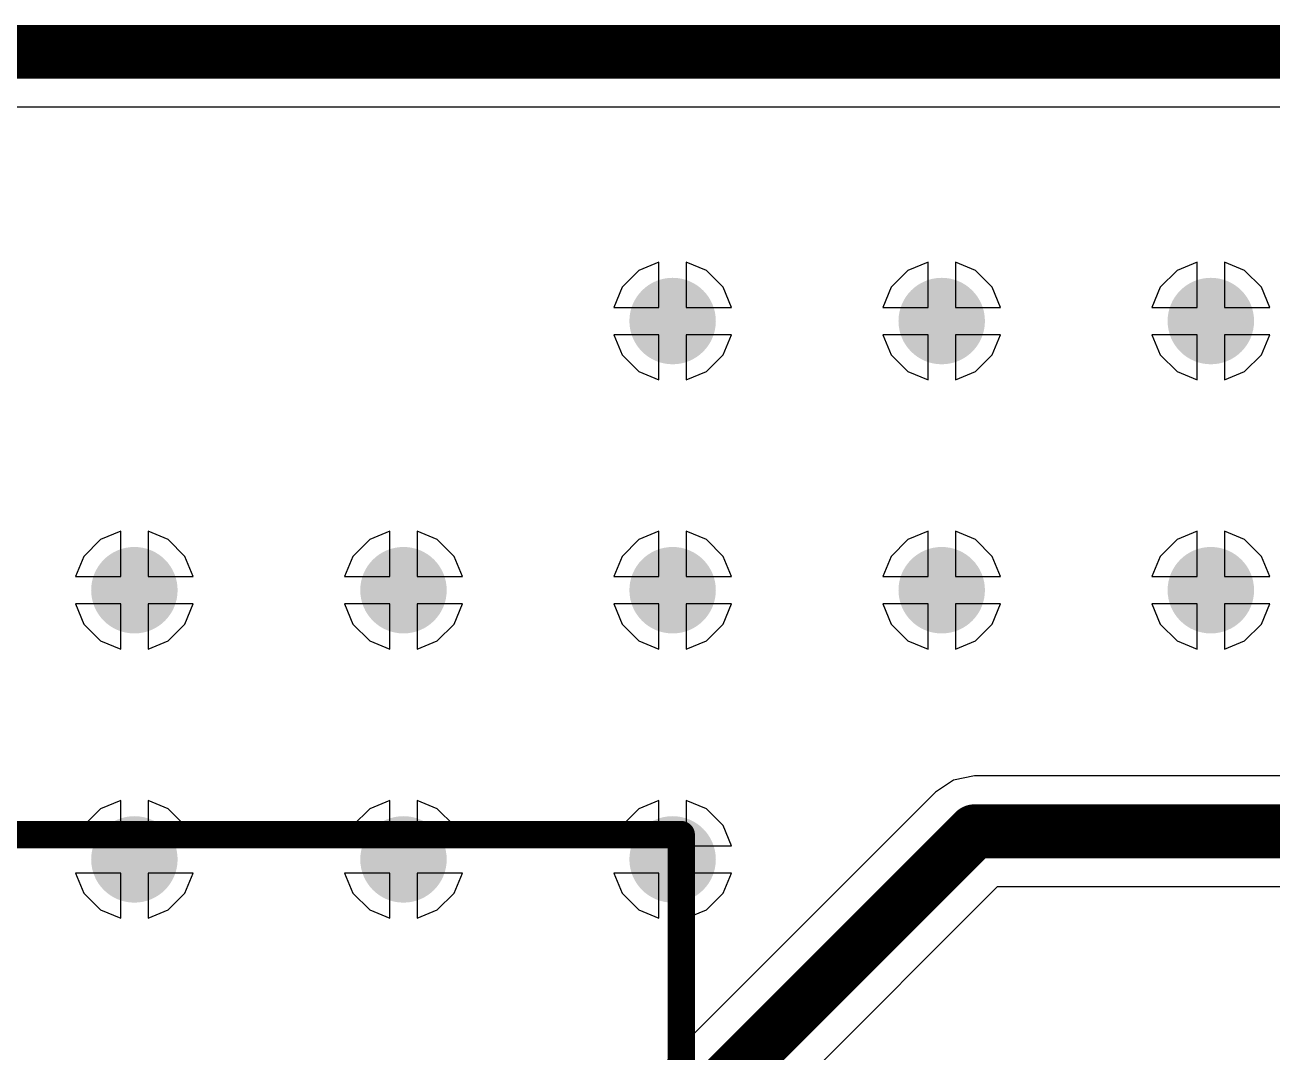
# Model space of a CAD drawing. Header units: inches. Extents: x -0.01 to 4.3, y -0.01 to 7.88.
# Drawn here: x 2.9127 to 3.3688, y 7.5083 to 7.8839 of the extents above; entities that cross this region are included whole.
import ezdxf

# ---------------------------------------------------------------- set-up
doc = ezdxf.new("R2010")
doc.units = ezdxf.units.IN
doc.header["$MEASUREMENT"] = 0
for name, color, linetype in [('Bottom Layer', 5, 'Continuous'), ('Bottom Solder', 6, 'Continuous'), ('Mechanical 1', 6, 'Continuous'), ('Top Layer', 1, 'Continuous'), ('Top Overlay', 2, 'Continuous'), ('Top Solder', 216, 'Continuous'), ('Via Holes', 16, 'Continuous')]:
    doc.layers.add(name, color=color, linetype=linetype)

# ---------------------------------------------------------------- blocks, each defined once
blk = doc.blocks.new('B___P____32')
at = {"layer": 'Top Overlay'}
for points in [[(-0.2, -0.75, 0.01, 0.01, 0), (-0.2, -1.2, 0.01, 0.01, 0)], [(0.2, -1.2, 0.01, 0.01, 0), (-0.2, -1.2, 0.01, 0.01, 0)]]:
    blk.add_lwpolyline(points, format="xyseb", dxfattribs=at)
blk.add_lwpolyline([(-0.2025, -1.2, 0.005, 0.005, 1), (-0.1975, -1.2, 0.005, 0.005, 1)], format="xyseb", close=True, dxfattribs=at)
blk.add_lwpolyline([(-0.2025, -1.2, 0.005, 0.005, 1), (-0.1975, -1.2, 0.005, 0.005, 1)], format="xyseb", close=True, dxfattribs=at)

msp = doc.modelspace()

# ---------------------------------------------------------------- hatches: boundary and pattern name
at = {"layer": 'Bottom Layer'}
h = msp.add_hatch(color=5, dxfattribs=at)
edge = h.paths.add_edge_path()
edge.add_arc((3.14961, 7.77559), 0.01181, 0, 360)
h = msp.add_hatch(color=5, dxfattribs=at)
edge = h.paths.add_edge_path()
edge.add_arc((3.24803, 7.77559), 0.01181, 0, 360)
h = msp.add_hatch(color=5, dxfattribs=at)
edge = h.paths.add_edge_path()
edge.add_arc((3.34646, 7.77559), 0.01181, 0, 360)
h = msp.add_hatch(color=5, dxfattribs=at)
edge = h.paths.add_edge_path()
edge.add_arc((2.95276, 7.67717), 0.01181, 0, 360)
h = msp.add_hatch(color=5, dxfattribs=at)
edge = h.paths.add_edge_path()
edge.add_arc((3.05118, 7.67717), 0.01181, 0, 360)
h = msp.add_hatch(color=5, dxfattribs=at)
edge = h.paths.add_edge_path()
edge.add_arc((3.14961, 7.67717), 0.01181, 0, 360)
h = msp.add_hatch(color=5, dxfattribs=at)
edge = h.paths.add_edge_path()
edge.add_arc((3.24803, 7.67717), 0.01181, 0, 360)
h = msp.add_hatch(color=5, dxfattribs=at)
edge = h.paths.add_edge_path()
edge.add_arc((3.34646, 7.67717), 0.01181, 0, 360)
h = msp.add_hatch(color=5, dxfattribs=at)
edge = h.paths.add_edge_path()
edge.add_arc((2.95276, 7.57874), 0.01181, 0, 360)
h = msp.add_hatch(color=5, dxfattribs=at)
edge = h.paths.add_edge_path()
edge.add_arc((3.05118, 7.57874), 0.01181, 0, 360)
h = msp.add_hatch(color=5, dxfattribs=at)
edge = h.paths.add_edge_path()
edge.add_arc((3.14961, 7.57874), 0.01181, 0, 360)
at = {"layer": 'Bottom Solder'}
h = msp.add_hatch(color=6, dxfattribs=at)
edge = h.paths.add_edge_path()
edge.add_arc((3.14961, 7.77559), 0.01581, 0, 360)
h = msp.add_hatch(color=6, dxfattribs=at)
edge = h.paths.add_edge_path()
edge.add_arc((3.24803, 7.77559), 0.01581, 0, 360)
h = msp.add_hatch(color=6, dxfattribs=at)
edge = h.paths.add_edge_path()
edge.add_arc((3.34646, 7.77559), 0.01581, 0, 360)
h = msp.add_hatch(color=6, dxfattribs=at)
edge = h.paths.add_edge_path()
edge.add_arc((2.95276, 7.67717), 0.01581, 0, 360)
h = msp.add_hatch(color=6, dxfattribs=at)
edge = h.paths.add_edge_path()
edge.add_arc((3.05118, 7.67717), 0.01581, 0, 360)
h = msp.add_hatch(color=6, dxfattribs=at)
edge = h.paths.add_edge_path()
edge.add_arc((3.14961, 7.67717), 0.01581, 0, 360)
h = msp.add_hatch(color=6, dxfattribs=at)
edge = h.paths.add_edge_path()
edge.add_arc((3.24803, 7.67717), 0.01581, 0, 360)
h = msp.add_hatch(color=6, dxfattribs=at)
edge = h.paths.add_edge_path()
edge.add_arc((3.34646, 7.67717), 0.01581, 0, 360)
h = msp.add_hatch(color=6, dxfattribs=at)
edge = h.paths.add_edge_path()
edge.add_arc((2.95276, 7.57874), 0.01581, 0, 360)
h = msp.add_hatch(color=6, dxfattribs=at)
edge = h.paths.add_edge_path()
edge.add_arc((3.05118, 7.57874), 0.01581, 0, 360)
h = msp.add_hatch(color=6, dxfattribs=at)
edge = h.paths.add_edge_path()
edge.add_arc((3.14961, 7.57874), 0.01581, 0, 360)
at = {"layer": 'Top Layer'}
h = msp.add_hatch(color=1, dxfattribs=at)
edge = h.paths.add_edge_path()
edge.add_arc((3.14961, 7.77559), 0.01181, 0, 360)
h = msp.add_hatch(color=1, dxfattribs=at)
edge = h.paths.add_edge_path()
edge.add_arc((3.24803, 7.77559), 0.01181, 0, 360)
h = msp.add_hatch(color=1, dxfattribs=at)
edge = h.paths.add_edge_path()
edge.add_arc((3.34646, 7.77559), 0.01181, 0, 360)
h = msp.add_hatch(color=1, dxfattribs=at)
edge = h.paths.add_edge_path()
edge.add_arc((2.95276, 7.67717), 0.01181, 0, 360)
h = msp.add_hatch(color=1, dxfattribs=at)
edge = h.paths.add_edge_path()
edge.add_arc((3.05118, 7.67717), 0.01181, 0, 360)
h = msp.add_hatch(color=1, dxfattribs=at)
edge = h.paths.add_edge_path()
edge.add_arc((3.14961, 7.67717), 0.01181, 0, 360)
h = msp.add_hatch(color=1, dxfattribs=at)
edge = h.paths.add_edge_path()
edge.add_arc((3.24803, 7.67717), 0.01181, 0, 360)
h = msp.add_hatch(color=1, dxfattribs=at)
edge = h.paths.add_edge_path()
edge.add_arc((3.34646, 7.67717), 0.01181, 0, 360)
h = msp.add_hatch(color=1, dxfattribs=at)
edge = h.paths.add_edge_path()
edge.add_arc((2.95276, 7.57874), 0.01181, 0, 360)
h = msp.add_hatch(color=1, dxfattribs=at)
edge = h.paths.add_edge_path()
edge.add_arc((3.05118, 7.57874), 0.01181, 0, 360)
h = msp.add_hatch(color=1, dxfattribs=at)
edge = h.paths.add_edge_path()
edge.add_arc((3.14961, 7.57874), 0.01181, 0, 360)
at = {"layer": 'Top Solder'}
h = msp.add_hatch(color=216, dxfattribs=at)
edge = h.paths.add_edge_path()
edge.add_arc((3.14961, 7.77559), 0.01581, 0, 360)
h = msp.add_hatch(color=216, dxfattribs=at)
edge = h.paths.add_edge_path()
edge.add_arc((3.24803, 7.77559), 0.01581, 0, 360)
h = msp.add_hatch(color=216, dxfattribs=at)
edge = h.paths.add_edge_path()
edge.add_arc((3.34646, 7.77559), 0.01581, 0, 360)
h = msp.add_hatch(color=216, dxfattribs=at)
edge = h.paths.add_edge_path()
edge.add_arc((2.95276, 7.67717), 0.01581, 0, 360)
h = msp.add_hatch(color=216, dxfattribs=at)
edge = h.paths.add_edge_path()
edge.add_arc((3.05118, 7.67717), 0.01581, 0, 360)
h = msp.add_hatch(color=216, dxfattribs=at)
edge = h.paths.add_edge_path()
edge.add_arc((3.14961, 7.67717), 0.01581, 0, 360)
h = msp.add_hatch(color=216, dxfattribs=at)
edge = h.paths.add_edge_path()
edge.add_arc((3.24803, 7.67717), 0.01581, 0, 360)
h = msp.add_hatch(color=216, dxfattribs=at)
edge = h.paths.add_edge_path()
edge.add_arc((3.34646, 7.67717), 0.01581, 0, 360)
h = msp.add_hatch(color=216, dxfattribs=at)
edge = h.paths.add_edge_path()
edge.add_arc((2.95276, 7.57874), 0.01581, 0, 360)
h = msp.add_hatch(color=216, dxfattribs=at)
edge = h.paths.add_edge_path()
edge.add_arc((3.05118, 7.57874), 0.01581, 0, 360)
h = msp.add_hatch(color=216, dxfattribs=at)
edge = h.paths.add_edge_path()
edge.add_arc((3.14961, 7.57874), 0.01581, 0, 360)
at = {"layer": 'Via Holes'}
h = msp.add_hatch(color=7, dxfattribs=at)
edge = h.paths.add_edge_path()
edge.add_arc((3.14961, 7.77559), 0.00591, 0, 360)
h = msp.add_hatch(color=7, dxfattribs=at)
edge = h.paths.add_edge_path()
edge.add_arc((3.24803, 7.77559), 0.00591, 0, 360)
h = msp.add_hatch(color=7, dxfattribs=at)
edge = h.paths.add_edge_path()
edge.add_arc((3.34646, 7.77559), 0.00591, 0, 360)
h = msp.add_hatch(color=7, dxfattribs=at)
edge = h.paths.add_edge_path()
edge.add_arc((2.95276, 7.67717), 0.00591, 0, 360)
h = msp.add_hatch(color=7, dxfattribs=at)
edge = h.paths.add_edge_path()
edge.add_arc((3.05118, 7.67717), 0.00591, 0, 360)
h = msp.add_hatch(color=7, dxfattribs=at)
edge = h.paths.add_edge_path()
edge.add_arc((3.14961, 7.67717), 0.00591, 0, 360)
h = msp.add_hatch(color=7, dxfattribs=at)
edge = h.paths.add_edge_path()
edge.add_arc((3.24803, 7.67717), 0.00591, 0, 360)
h = msp.add_hatch(color=7, dxfattribs=at)
edge = h.paths.add_edge_path()
edge.add_arc((3.34646, 7.67717), 0.00591, 0, 360)
h = msp.add_hatch(color=7, dxfattribs=at)
edge = h.paths.add_edge_path()
edge.add_arc((2.95276, 7.57874), 0.00591, 0, 360)
h = msp.add_hatch(color=7, dxfattribs=at)
edge = h.paths.add_edge_path()
edge.add_arc((3.05118, 7.57874), 0.00591, 0, 360)
h = msp.add_hatch(color=7, dxfattribs=at)
edge = h.paths.add_edge_path()
edge.add_arc((3.14961, 7.57874), 0.00591, 0, 360)

# ---------------------------------------------------------------- linework, layer by layer
at = {"layer": 'Bottom Layer'}
for p, q in [((2.58545, 7.85395), (4.17528, 7.85395)), ((3.14461, 7.79713), (3.13725, 7.79408)), ((3.14461, 7.78059), (3.14461, 7.79713)), ((3.16196, 7.79408), (3.15461, 7.79713)), ((3.15461, 7.79713), (3.15461, 7.78059)), ((3.24303, 7.79713), (3.23568, 7.79408)), ((3.24303, 7.78059), (3.24303, 7.79713)), ((3.26039, 7.79408), (3.25303, 7.79713)), ((3.25303, 7.79713), (3.25303, 7.78059)), ((3.34146, 7.79713), (3.3341, 7.79408)), ((3.34146, 7.78059), (3.34146, 7.79713)), ((3.35881, 7.79408), (3.35146, 7.79713)), ((3.35146, 7.79713), (3.35146, 7.78059)), ((3.13725, 7.79408), (3.13112, 7.78795)), ((3.1681, 7.78795), (3.16196, 7.79408)), ((3.23568, 7.79408), (3.22954, 7.78795)), ((3.26652, 7.78795), (3.26039, 7.79408)), ((3.3341, 7.79408), (3.32797, 7.78795)), ((3.36495, 7.78795), (3.35881, 7.79408)), ((3.13112, 7.78795), (3.12807, 7.78059)), ((3.17114, 7.78059), (3.1681, 7.78795)), ((3.22954, 7.78795), (3.22649, 7.78059)), ((3.26957, 7.78059), (3.26652, 7.78795)), ((3.32797, 7.78795), (3.32492, 7.78059)), ((3.36799, 7.78059), (3.36495, 7.78795)), ((3.12807, 7.78059), (3.14461, 7.78059)), ((3.15461, 7.78059), (3.17114, 7.78059)), ((3.22649, 7.78059), (3.24303, 7.78059)), ((3.25303, 7.78059), (3.26957, 7.78059)), ((3.32492, 7.78059), (3.34146, 7.78059)), ((3.35146, 7.78059), (3.36799, 7.78059)), ((3.14461, 7.77059), (3.12807, 7.77059)), ((3.12807, 7.77059), (3.13112, 7.76324)), ((3.14461, 7.75405), (3.14461, 7.77059)), ((3.17114, 7.77059), (3.15461, 7.77059)), ((3.15461, 7.77059), (3.15461, 7.75405)), ((3.1681, 7.76324), (3.17114, 7.77059)), ((3.24303, 7.77059), (3.22649, 7.77059)), ((3.22649, 7.77059), (3.22954, 7.76324)), ((3.24303, 7.75405), (3.24303, 7.77059)), ((3.26957, 7.77059), (3.25303, 7.77059)), ((3.25303, 7.77059), (3.25303, 7.75405)), ((3.26652, 7.76324), (3.26957, 7.77059)), ((3.34146, 7.77059), (3.32492, 7.77059)), ((3.32492, 7.77059), (3.32797, 7.76324)), ((3.34146, 7.75405), (3.34146, 7.77059)), ((3.36799, 7.77059), (3.35146, 7.77059)), ((3.35146, 7.77059), (3.35146, 7.75405)), ((3.36495, 7.76324), (3.36799, 7.77059)), ((3.13112, 7.76324), (3.13725, 7.7571)), ((3.16196, 7.7571), (3.1681, 7.76324)), ((3.22954, 7.76324), (3.23568, 7.7571)), ((3.26039, 7.7571), (3.26652, 7.76324)), ((3.32797, 7.76324), (3.3341, 7.7571)), ((3.35881, 7.7571), (3.36495, 7.76324)), ((3.13725, 7.7571), (3.14461, 7.75405)), ((3.15461, 7.75405), (3.16196, 7.7571)), ((3.23568, 7.7571), (3.24303, 7.75405)), ((3.25303, 7.75405), (3.26039, 7.7571)), ((3.3341, 7.7571), (3.34146, 7.75405)), ((3.35146, 7.75405), (3.35881, 7.7571)), ((2.9404, 7.69566), (2.93427, 7.68952)), ((2.94776, 7.6987), (2.9404, 7.69566)), ((2.94776, 7.68217), (2.94776, 7.6987)), ((2.96511, 7.69566), (2.95776, 7.6987)), ((2.95776, 7.6987), (2.95776, 7.68217)), ((2.97125, 7.68952), (2.96511, 7.69566)), ((3.03883, 7.69566), (3.03269, 7.68952)), ((3.04618, 7.6987), (3.03883, 7.69566)), ((3.04618, 7.68217), (3.04618, 7.6987)), ((3.06354, 7.69566), (3.05618, 7.6987)), ((3.05618, 7.6987), (3.05618, 7.68217)), ((3.06967, 7.68952), (3.06354, 7.69566)), ((3.13725, 7.69566), (3.13112, 7.68952)), ((3.14461, 7.6987), (3.13725, 7.69566)), ((3.14461, 7.68217), (3.14461, 7.6987)), ((3.16196, 7.69566), (3.15461, 7.6987)), ((3.15461, 7.6987), (3.15461, 7.68217)), ((3.1681, 7.68952), (3.16196, 7.69566)), ((3.23568, 7.69566), (3.22954, 7.68952)), ((3.24303, 7.6987), (3.23568, 7.69566)), ((3.24303, 7.68217), (3.24303, 7.6987)), ((3.26039, 7.69566), (3.25303, 7.6987)), ((3.25303, 7.6987), (3.25303, 7.68217)), ((3.26652, 7.68952), (3.26039, 7.69566)), ((3.3341, 7.69566), (3.32797, 7.68952)), ((3.34146, 7.6987), (3.3341, 7.69566)), ((3.34146, 7.68217), (3.34146, 7.6987)), ((3.35881, 7.69566), (3.35146, 7.6987)), ((3.35146, 7.6987), (3.35146, 7.68217)), ((3.36495, 7.68952), (3.35881, 7.69566)), ((2.93427, 7.68952), (2.93122, 7.68217)), ((2.97429, 7.68217), (2.97125, 7.68952)), ((3.03269, 7.68952), (3.02964, 7.68217)), ((3.07272, 7.68217), (3.06967, 7.68952)), ((3.13112, 7.68952), (3.12807, 7.68217)), ((3.17114, 7.68217), (3.1681, 7.68952)), ((3.22954, 7.68952), (3.22649, 7.68217)), ((3.26957, 7.68217), (3.26652, 7.68952)), ((3.32797, 7.68952), (3.32492, 7.68217)), ((3.36799, 7.68217), (3.36495, 7.68952)), ((2.93122, 7.68217), (2.94776, 7.68217)), ((2.95776, 7.68217), (2.97429, 7.68217)), ((3.02964, 7.68217), (3.04618, 7.68217)), ((3.05618, 7.68217), (3.07272, 7.68217)), ((3.12807, 7.68217), (3.14461, 7.68217)), ((3.15461, 7.68217), (3.17114, 7.68217)), ((3.22649, 7.68217), (3.24303, 7.68217)), ((3.25303, 7.68217), (3.26957, 7.68217)), ((3.32492, 7.68217), (3.34146, 7.68217)), ((3.35146, 7.68217), (3.36799, 7.68217)), ((2.94776, 7.67217), (2.93122, 7.67217)), ((2.93122, 7.67217), (2.93427, 7.66481)), ((2.94776, 7.65563), (2.94776, 7.67217)), ((2.97429, 7.67217), (2.95776, 7.67217)), ((2.95776, 7.67217), (2.95776, 7.65563)), ((2.97125, 7.66481), (2.97429, 7.67217)), ((3.04618, 7.67217), (3.02964, 7.67217)), ((3.02964, 7.67217), (3.03269, 7.66481)), ((3.04618, 7.65563), (3.04618, 7.67217)), ((3.07272, 7.67217), (3.05618, 7.67217)), ((3.05618, 7.67217), (3.05618, 7.65563)), ((3.06967, 7.66481), (3.07272, 7.67217)), ((3.14461, 7.67217), (3.12807, 7.67217)), ((3.12807, 7.67217), (3.13112, 7.66481)), ((3.14461, 7.65563), (3.14461, 7.67217)), ((3.17114, 7.67217), (3.15461, 7.67217)), ((3.15461, 7.67217), (3.15461, 7.65563)), ((3.1681, 7.66481), (3.17114, 7.67217)), ((3.24303, 7.67217), (3.22649, 7.67217)), ((3.22649, 7.67217), (3.22954, 7.66481)), ((3.24303, 7.65563), (3.24303, 7.67217)), ((3.26957, 7.67217), (3.25303, 7.67217)), ((3.25303, 7.67217), (3.25303, 7.65563)), ((3.26652, 7.66481), (3.26957, 7.67217)), ((3.34146, 7.67217), (3.32492, 7.67217)), ((3.32492, 7.67217), (3.32797, 7.66481)), ((3.34146, 7.65563), (3.34146, 7.67217)), ((3.36799, 7.67217), (3.35146, 7.67217)), ((3.35146, 7.67217), (3.35146, 7.65563)), ((3.36495, 7.66481), (3.36799, 7.67217)), ((2.93427, 7.66481), (2.9404, 7.65867)), ((2.96511, 7.65867), (2.97125, 7.66481)), ((3.03269, 7.66481), (3.03883, 7.65867)), ((3.06354, 7.65867), (3.06967, 7.66481)), ((3.13112, 7.66481), (3.13725, 7.65867)), ((3.16196, 7.65867), (3.1681, 7.66481)), ((3.22954, 7.66481), (3.23568, 7.65867)), ((3.26039, 7.65867), (3.26652, 7.66481)), ((3.32797, 7.66481), (3.3341, 7.65867)), ((3.35881, 7.65867), (3.36495, 7.66481)), ((2.9404, 7.65867), (2.94776, 7.65563)), ((2.95776, 7.65563), (2.96511, 7.65867)), ((3.03883, 7.65867), (3.04618, 7.65563)), ((3.05618, 7.65563), (3.06354, 7.65867)), ((3.13725, 7.65867), (3.14461, 7.65563)), ((3.15461, 7.65563), (3.16196, 7.65867)), ((3.23568, 7.65867), (3.24303, 7.65563)), ((3.25303, 7.65563), (3.26039, 7.65867)), ((3.3341, 7.65867), (3.34146, 7.65563)), ((3.35146, 7.65563), (3.35881, 7.65867)), ((3.26003, 7.60926), (3.25229, 7.60772)), ((3.68979, 7.60926), (3.26003, 7.60926)), ((3.25229, 7.60772), (3.24572, 7.60333)), ((2.94776, 7.60028), (2.9404, 7.59723)), ((2.94776, 7.58374), (2.94776, 7.60028)), ((2.96511, 7.59723), (2.95776, 7.60028)), ((2.95776, 7.60028), (2.95776, 7.58374)), ((3.04618, 7.60028), (3.03883, 7.59723)), ((3.04618, 7.58374), (3.04618, 7.60028)), ((3.06354, 7.59723), (3.05618, 7.60028)), ((3.05618, 7.60028), (3.05618, 7.58374)), ((3.24572, 7.60333), (3.10269, 7.46031)), ((3.14461, 7.60028), (3.13725, 7.59723)), ((3.14461, 7.58374), (3.14461, 7.60028)), ((3.16196, 7.59723), (3.15461, 7.60028)), ((3.15461, 7.60028), (3.15461, 7.58374)), ((2.9404, 7.59723), (2.93427, 7.5911)), ((2.97125, 7.5911), (2.96511, 7.59723)), ((3.03883, 7.59723), (3.03269, 7.5911)), ((3.06967, 7.5911), (3.06354, 7.59723)), ((3.13725, 7.59723), (3.13112, 7.5911)), ((3.1681, 7.5911), (3.16196, 7.59723)), ((2.93427, 7.5911), (2.93122, 7.58374)), ((2.97429, 7.58374), (2.97125, 7.5911)), ((3.03269, 7.5911), (3.02964, 7.58374)), ((3.07272, 7.58374), (3.06967, 7.5911)), ((3.13112, 7.5911), (3.12807, 7.58374)), ((3.17114, 7.58374), (3.1681, 7.5911)), ((2.93122, 7.58374), (2.94776, 7.58374)), ((2.95776, 7.58374), (2.97429, 7.58374)), ((3.02964, 7.58374), (3.04618, 7.58374)), ((3.05618, 7.58374), (3.07272, 7.58374)), ((3.12807, 7.58374), (3.14461, 7.58374)), ((3.15461, 7.58374), (3.17114, 7.58374)), ((2.94776, 7.57374), (2.93122, 7.57374)), ((2.93122, 7.57374), (2.93427, 7.56639)), ((2.94776, 7.5572), (2.94776, 7.57374)), ((2.97429, 7.57374), (2.95776, 7.57374)), ((2.95776, 7.57374), (2.95776, 7.5572)), ((2.97125, 7.56639), (2.97429, 7.57374)), ((3.04618, 7.57374), (3.02964, 7.57374)), ((3.02964, 7.57374), (3.03269, 7.56639)), ((3.04618, 7.5572), (3.04618, 7.57374)), ((3.07272, 7.57374), (3.05618, 7.57374)), ((3.05618, 7.57374), (3.05618, 7.5572)), ((3.06967, 7.56639), (3.07272, 7.57374)), ((3.14461, 7.57374), (3.12807, 7.57374)), ((3.12807, 7.57374), (3.13112, 7.56639)), ((3.14461, 7.5572), (3.14461, 7.57374)), ((3.17114, 7.57374), (3.15461, 7.57374)), ((3.15461, 7.57374), (3.15461, 7.5572)), ((3.1681, 7.56639), (3.17114, 7.57374)), ((3.13723, 7.43762), (3.26841, 7.5688)), ((3.26841, 7.5688), (3.68141, 7.5688)), ((2.93427, 7.56639), (2.9404, 7.56025)), ((2.96511, 7.56025), (2.97125, 7.56639)), ((3.03269, 7.56639), (3.03883, 7.56025)), ((3.06354, 7.56025), (3.06967, 7.56639)), ((3.13112, 7.56639), (3.13725, 7.56025)), ((3.16196, 7.56025), (3.1681, 7.56639)), ((2.9404, 7.56025), (2.94776, 7.5572)), ((2.95776, 7.5572), (2.96511, 7.56025)), ((3.03883, 7.56025), (3.04618, 7.5572)), ((3.05618, 7.5572), (3.06354, 7.56025)), ((3.13725, 7.56025), (3.14461, 7.5572)), ((3.15461, 7.5572), (3.16196, 7.56025))]:
    msp.add_line(p, q, dxfattribs=at)
for points in [[(3.117, 7.446, 0.01969, 0.01969, 0), (3.26003, 7.58903, 0.01969, 0.01969, 0)], [(3.26003, 7.58903, 0.01969, 0.01969, 0), (3.68979, 7.58903, 0.01969, 0.01969, 0)]]:
    msp.add_lwpolyline(points, format="xyseb", dxfattribs=at)
msp.add_lwpolyline([(3.25511, 7.58903, 0.00984, 0.00984, 1), (3.26495, 7.58903, 0.00984, 0.00984, 1)], format="xyseb", close=True, dxfattribs=at)
msp.add_lwpolyline([(3.25511, 7.58903, 0.00984, 0.00984, 1), (3.26495, 7.58903, 0.00984, 0.00984, 1)], format="xyseb", close=True, dxfattribs=at)
at = {"layer": 'Mechanical 1'}
for points in [[(2.58457, 7.87894, 0.00984, 0.00984, 0), (4.17615, 7.87894, 0.00984, 0.00984, 0)], [(2.58479, 7.86909, 0.00984, 0.00984, 0), (4.17594, 7.86909, 0.00984, 0.00984, 0)]]:
    msp.add_lwpolyline(points, format="xyseb", dxfattribs=at)
at = {"layer": 'Top Layer'}
for p, q in [((2.58545, 7.85395), (4.17528, 7.85395)), ((3.14461, 7.79713), (3.13725, 7.79408)), ((3.14461, 7.78059), (3.14461, 7.79713)), ((3.16196, 7.79408), (3.15461, 7.79713)), ((3.15461, 7.79713), (3.15461, 7.78059)), ((3.24303, 7.79713), (3.23568, 7.79408)), ((3.24303, 7.78059), (3.24303, 7.79713)), ((3.26039, 7.79408), (3.25303, 7.79713)), ((3.25303, 7.79713), (3.25303, 7.78059)), ((3.34146, 7.79713), (3.3341, 7.79408)), ((3.34146, 7.78059), (3.34146, 7.79713)), ((3.35881, 7.79408), (3.35146, 7.79713)), ((3.35146, 7.79713), (3.35146, 7.78059)), ((3.13725, 7.79408), (3.13112, 7.78795)), ((3.1681, 7.78795), (3.16196, 7.79408)), ((3.23568, 7.79408), (3.22954, 7.78795)), ((3.26652, 7.78795), (3.26039, 7.79408)), ((3.3341, 7.79408), (3.32797, 7.78795)), ((3.36495, 7.78795), (3.35881, 7.79408)), ((3.13112, 7.78795), (3.12807, 7.78059)), ((3.17114, 7.78059), (3.1681, 7.78795)), ((3.22954, 7.78795), (3.22649, 7.78059)), ((3.26957, 7.78059), (3.26652, 7.78795)), ((3.32797, 7.78795), (3.32492, 7.78059)), ((3.36799, 7.78059), (3.36495, 7.78795)), ((3.12807, 7.78059), (3.14461, 7.78059)), ((3.15461, 7.78059), (3.17114, 7.78059)), ((3.22649, 7.78059), (3.24303, 7.78059)), ((3.25303, 7.78059), (3.26957, 7.78059)), ((3.32492, 7.78059), (3.34146, 7.78059)), ((3.35146, 7.78059), (3.36799, 7.78059)), ((3.14461, 7.77059), (3.12807, 7.77059)), ((3.12807, 7.77059), (3.13112, 7.76324)), ((3.14461, 7.75405), (3.14461, 7.77059)), ((3.17114, 7.77059), (3.15461, 7.77059)), ((3.15461, 7.77059), (3.15461, 7.75405)), ((3.1681, 7.76324), (3.17114, 7.77059)), ((3.24303, 7.77059), (3.22649, 7.77059)), ((3.22649, 7.77059), (3.22954, 7.76324)), ((3.24303, 7.75405), (3.24303, 7.77059)), ((3.26957, 7.77059), (3.25303, 7.77059)), ((3.25303, 7.77059), (3.25303, 7.75405)), ((3.26652, 7.76324), (3.26957, 7.77059)), ((3.34146, 7.77059), (3.32492, 7.77059)), ((3.32492, 7.77059), (3.32797, 7.76324)), ((3.34146, 7.75405), (3.34146, 7.77059)), ((3.36799, 7.77059), (3.35146, 7.77059)), ((3.35146, 7.77059), (3.35146, 7.75405)), ((3.36495, 7.76324), (3.36799, 7.77059)), ((3.13112, 7.76324), (3.13725, 7.7571)), ((3.16196, 7.7571), (3.1681, 7.76324)), ((3.22954, 7.76324), (3.23568, 7.7571)), ((3.26039, 7.7571), (3.26652, 7.76324)), ((3.32797, 7.76324), (3.3341, 7.7571)), ((3.35881, 7.7571), (3.36495, 7.76324)), ((3.13725, 7.7571), (3.14461, 7.75405)), ((3.15461, 7.75405), (3.16196, 7.7571)), ((3.23568, 7.7571), (3.24303, 7.75405)), ((3.25303, 7.75405), (3.26039, 7.7571)), ((3.3341, 7.7571), (3.34146, 7.75405)), ((3.35146, 7.75405), (3.35881, 7.7571)), ((2.9404, 7.69566), (2.93427, 7.68952)), ((2.94776, 7.6987), (2.9404, 7.69566)), ((2.94776, 7.68217), (2.94776, 7.6987)), ((2.96511, 7.69566), (2.95776, 7.6987)), ((2.95776, 7.6987), (2.95776, 7.68217)), ((2.97125, 7.68952), (2.96511, 7.69566)), ((3.03883, 7.69566), (3.03269, 7.68952)), ((3.04618, 7.6987), (3.03883, 7.69566)), ((3.04618, 7.68217), (3.04618, 7.6987)), ((3.06354, 7.69566), (3.05618, 7.6987)), ((3.05618, 7.6987), (3.05618, 7.68217)), ((3.06967, 7.68952), (3.06354, 7.69566)), ((3.13725, 7.69566), (3.13112, 7.68952)), ((3.14461, 7.6987), (3.13725, 7.69566)), ((3.14461, 7.68217), (3.14461, 7.6987)), ((3.16196, 7.69566), (3.15461, 7.6987)), ((3.15461, 7.6987), (3.15461, 7.68217)), ((3.1681, 7.68952), (3.16196, 7.69566)), ((3.23568, 7.69566), (3.22954, 7.68952)), ((3.24303, 7.6987), (3.23568, 7.69566)), ((3.24303, 7.68217), (3.24303, 7.6987)), ((3.26039, 7.69566), (3.25303, 7.6987)), ((3.25303, 7.6987), (3.25303, 7.68217)), ((3.26652, 7.68952), (3.26039, 7.69566)), ((3.3341, 7.69566), (3.32797, 7.68952)), ((3.34146, 7.6987), (3.3341, 7.69566)), ((3.34146, 7.68217), (3.34146, 7.6987)), ((3.35881, 7.69566), (3.35146, 7.6987)), ((3.35146, 7.6987), (3.35146, 7.68217)), ((3.36495, 7.68952), (3.35881, 7.69566)), ((2.93427, 7.68952), (2.93122, 7.68217)), ((2.97429, 7.68217), (2.97125, 7.68952)), ((3.03269, 7.68952), (3.02964, 7.68217)), ((3.07272, 7.68217), (3.06967, 7.68952)), ((3.13112, 7.68952), (3.12807, 7.68217)), ((3.17114, 7.68217), (3.1681, 7.68952)), ((3.22954, 7.68952), (3.22649, 7.68217)), ((3.26957, 7.68217), (3.26652, 7.68952)), ((3.32797, 7.68952), (3.32492, 7.68217)), ((3.36799, 7.68217), (3.36495, 7.68952)), ((2.93122, 7.68217), (2.94776, 7.68217)), ((2.95776, 7.68217), (2.97429, 7.68217)), ((3.02964, 7.68217), (3.04618, 7.68217)), ((3.05618, 7.68217), (3.07272, 7.68217)), ((3.12807, 7.68217), (3.14461, 7.68217)), ((3.15461, 7.68217), (3.17114, 7.68217)), ((3.22649, 7.68217), (3.24303, 7.68217)), ((3.25303, 7.68217), (3.26957, 7.68217)), ((3.32492, 7.68217), (3.34146, 7.68217)), ((3.35146, 7.68217), (3.36799, 7.68217)), ((2.94776, 7.67217), (2.93122, 7.67217)), ((2.93122, 7.67217), (2.93427, 7.66481)), ((2.94776, 7.65563), (2.94776, 7.67217)), ((2.97429, 7.67217), (2.95776, 7.67217)), ((2.95776, 7.67217), (2.95776, 7.65563)), ((2.97125, 7.66481), (2.97429, 7.67217)), ((3.04618, 7.67217), (3.02964, 7.67217)), ((3.02964, 7.67217), (3.03269, 7.66481)), ((3.04618, 7.65563), (3.04618, 7.67217)), ((3.07272, 7.67217), (3.05618, 7.67217)), ((3.05618, 7.67217), (3.05618, 7.65563)), ((3.06967, 7.66481), (3.07272, 7.67217)), ((3.14461, 7.67217), (3.12807, 7.67217)), ((3.12807, 7.67217), (3.13112, 7.66481)), ((3.14461, 7.65563), (3.14461, 7.67217)), ((3.17114, 7.67217), (3.15461, 7.67217)), ((3.15461, 7.67217), (3.15461, 7.65563)), ((3.1681, 7.66481), (3.17114, 7.67217)), ((3.24303, 7.67217), (3.22649, 7.67217)), ((3.22649, 7.67217), (3.22954, 7.66481)), ((3.24303, 7.65563), (3.24303, 7.67217)), ((3.26957, 7.67217), (3.25303, 7.67217)), ((3.25303, 7.67217), (3.25303, 7.65563)), ((3.26652, 7.66481), (3.26957, 7.67217)), ((3.34146, 7.67217), (3.32492, 7.67217)), ((3.32492, 7.67217), (3.32797, 7.66481)), ((3.34146, 7.65563), (3.34146, 7.67217)), ((3.36799, 7.67217), (3.35146, 7.67217)), ((3.35146, 7.67217), (3.35146, 7.65563)), ((3.36495, 7.66481), (3.36799, 7.67217)), ((2.93427, 7.66481), (2.9404, 7.65867)), ((2.96511, 7.65867), (2.97125, 7.66481)), ((3.03269, 7.66481), (3.03883, 7.65867)), ((3.06354, 7.65867), (3.06967, 7.66481)), ((3.13112, 7.66481), (3.13725, 7.65867)), ((3.16196, 7.65867), (3.1681, 7.66481)), ((3.22954, 7.66481), (3.23568, 7.65867)), ((3.26039, 7.65867), (3.26652, 7.66481)), ((3.32797, 7.66481), (3.3341, 7.65867)), ((3.35881, 7.65867), (3.36495, 7.66481)), ((2.9404, 7.65867), (2.94776, 7.65563)), ((2.95776, 7.65563), (2.96511, 7.65867)), ((3.03883, 7.65867), (3.04618, 7.65563)), ((3.05618, 7.65563), (3.06354, 7.65867)), ((3.13725, 7.65867), (3.14461, 7.65563)), ((3.15461, 7.65563), (3.16196, 7.65867)), ((3.23568, 7.65867), (3.24303, 7.65563)), ((3.25303, 7.65563), (3.26039, 7.65867)), ((3.3341, 7.65867), (3.34146, 7.65563)), ((3.35146, 7.65563), (3.35881, 7.65867)), ((2.94776, 7.60028), (2.9404, 7.59723)), ((2.94776, 7.58374), (2.94776, 7.60028)), ((2.96511, 7.59723), (2.95776, 7.60028)), ((2.95776, 7.60028), (2.95776, 7.58374)), ((3.04618, 7.60028), (3.03883, 7.59723)), ((3.04618, 7.58374), (3.04618, 7.60028)), ((3.06354, 7.59723), (3.05618, 7.60028)), ((3.05618, 7.60028), (3.05618, 7.58374)), ((3.14461, 7.60028), (3.13725, 7.59723)), ((3.14461, 7.58374), (3.14461, 7.60028)), ((3.16196, 7.59723), (3.15461, 7.60028)), ((3.15461, 7.60028), (3.15461, 7.58374)), ((2.9404, 7.59723), (2.93427, 7.5911)), ((2.97125, 7.5911), (2.96511, 7.59723)), ((3.03883, 7.59723), (3.03269, 7.5911)), ((3.06967, 7.5911), (3.06354, 7.59723)), ((3.13725, 7.59723), (3.13112, 7.5911)), ((3.1681, 7.5911), (3.16196, 7.59723)), ((2.93427, 7.5911), (2.93122, 7.58374)), ((2.97429, 7.58374), (2.97125, 7.5911)), ((3.03269, 7.5911), (3.02964, 7.58374)), ((3.07272, 7.58374), (3.06967, 7.5911)), ((3.13112, 7.5911), (3.12807, 7.58374)), ((3.17114, 7.58374), (3.1681, 7.5911)), ((2.93122, 7.58374), (2.94776, 7.58374)), ((2.95776, 7.58374), (2.97429, 7.58374)), ((3.02964, 7.58374), (3.04618, 7.58374)), ((3.05618, 7.58374), (3.07272, 7.58374)), ((3.12807, 7.58374), (3.14461, 7.58374)), ((3.15461, 7.58374), (3.17114, 7.58374)), ((2.94776, 7.57374), (2.93122, 7.57374)), ((2.93122, 7.57374), (2.93427, 7.56639)), ((2.94776, 7.5572), (2.94776, 7.57374)), ((2.97429, 7.57374), (2.95776, 7.57374)), ((2.95776, 7.57374), (2.95776, 7.5572)), ((2.97125, 7.56639), (2.97429, 7.57374)), ((3.04618, 7.57374), (3.02964, 7.57374)), ((3.02964, 7.57374), (3.03269, 7.56639)), ((3.04618, 7.5572), (3.04618, 7.57374)), ((3.07272, 7.57374), (3.05618, 7.57374)), ((3.05618, 7.57374), (3.05618, 7.5572)), ((3.06967, 7.56639), (3.07272, 7.57374)), ((3.14461, 7.57374), (3.12807, 7.57374)), ((3.12807, 7.57374), (3.13112, 7.56639)), ((3.14461, 7.5572), (3.14461, 7.57374)), ((3.17114, 7.57374), (3.15461, 7.57374)), ((3.15461, 7.57374), (3.15461, 7.5572)), ((3.1681, 7.56639), (3.17114, 7.57374)), ((2.93427, 7.56639), (2.9404, 7.56025)), ((2.96511, 7.56025), (2.97125, 7.56639)), ((3.03269, 7.56639), (3.03883, 7.56025)), ((3.06354, 7.56025), (3.06967, 7.56639)), ((3.13112, 7.56639), (3.13725, 7.56025)), ((3.16196, 7.56025), (3.1681, 7.56639)), ((2.9404, 7.56025), (2.94776, 7.5572)), ((2.95776, 7.5572), (2.96511, 7.56025)), ((3.03883, 7.56025), (3.04618, 7.5572)), ((3.05618, 7.5572), (3.06354, 7.56025)), ((3.13725, 7.56025), (3.14461, 7.5572)), ((3.15461, 7.5572), (3.16196, 7.56025))]:
    msp.add_line(p, q, dxfattribs=at)

# ---------------------------------------------------------------- block references
at = {"rotation": 180}
msp.add_blockref('B___P____32', (2.95276, 6.3878), dxfattribs=at)

doc.saveas('drawing.dxf')
